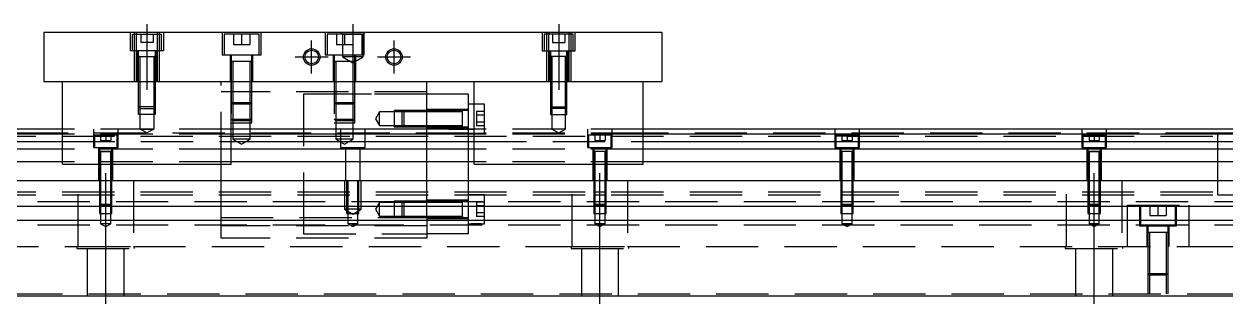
# Model space of a CAD drawing. Extents: x -11 to 722, y -259 to 77.
# Drawn here: x 180.2 to 472, y -220.8 to -152.8 of the extents above; entities that cross this region are included whole.
import ezdxf

# ---------------------------------------------------------------- set-up
doc = ezdxf.new("R2010")
doc.units = 0
doc.linetypes.add('CENTER', pattern=[50.8, 31.75, -6.35, 6.35, -6.35])
doc.linetypes.add('DASHED', pattern=[19.05, 12.7, -6.35])
doc.layers.get('0').update_dxf_attribs({"linetype": 'CONTINUOUS'})
doc.layers.add('CENTER', color=1, linetype='CENTER')

msp = doc.modelspace()

# ---------------------------------------------------------------- linework, layer by layer
at = {"color": 7, "linetype": 'CONTINUOUS'}
for p, q in [((185, -154.8), (335, -154.8)), ((185, -154.8), (185, -166.8)), ((335, -154.8), (335, -166.8)), ((185, -166.8), (335, -166.8)), ((189.5, -186.8), (189.5, -166.8)), ((230.5, -186.8), (230.5, -166.8)), ((278, -178.3), (278, -166.8)), ((289.5, -186.8), (289.5, -166.8)), ((330.5, -186.8), (330.5, -166.8)), ((288, -169.8), (278, -169.8)), ((288, -169.8), (288, -178.3)), ((289.5, -172.3), (288, -172.3)), ((189.5, -178.3), (0, -178.3)), ((189.5, -179.552272), (0, -179.552272)), ((289.5, -178.3), (230.5, -178.3)), ((289.5, -179.552272), (230.5, -179.552272)), ((520, -178.3), (330.5, -178.3)), ((520, -179.552272), (330.5, -179.552272)), ((382.75, -180.05), (377.25, -180.05)), ((470, -186.8), (470, -179.299994)), ((470, -194.300006), (470, -179.299994)), ((470, -190.8), (470, -180.05)), ((0, -181.32668), (189.5, -181.32668)), ((189.5, -183.223076), (0, -183.223076)), ((230.5, -181.32668), (289.5, -181.32668)), ((289.5, -183.223076), (230.5, -183.223076)), ((330.5, -181.32668), (520, -181.32668)), ((520, -183.223076), (330.5, -183.223076)), ((189.5, -186.277372), (0, -186.277372)), ((289.5, -186.277372), (230.5, -186.277372)), ((520, -186.277372), (330.5, -186.277372)), ((189.5, -186.8), (230.5, -186.8)), ((289.5, -186.8), (330.5, -186.8)), ((0, -190.8), (520, -190.8)), ((470, -193.55), (470, -190.8)), ((470, -194.300006), (470, -193.55)), ((520, -197.1), (0, -197.1)), ((520, -200.5), (0, -200.5)), ((0, -218.8), (520, -218.8))]:
    msp.add_line(p, q, dxfattribs=at)
at = {"color": 3, "linetype": 'DASHED'}
for p, q in [((206, -159.3), (206, -154.8)), ((206.5, -155.3), (213.5, -155.3)), ((206.5, -159.3), (206.5, -155.3)), ((207.000006, -155.3), (207.000006, -154.8)), ((207.000006, -159.3), (207.000006, -155.3)), ((207.5, -166.8), (207.5, -154.8)), ((208.5, -155.3), (208.5, -157.3)), ((210, -157.3), (208.5, -157.3)), ((210, -155.3), (210, -157.3)), ((211.5, -157.3), (210, -157.3)), ((211.5, -155.3), (211.5, -157.3)), ((212.5, -154.8), (212.5, -166.8)), ((212.999994, -154.8), (212.999994, -155.3)), ((212.999994, -155.3), (212.999994, -159.3)), ((213.5, -155.3), (213.5, -159.3)), ((214, -154.8), (214, -159.3)), ((228.25, -154.8), (228.25, -160.3)), ((237.25, -155.3), (228.75, -155.3)), ((228.75, -155.3), (228.75, -160.3)), ((231, -155.3), (231, -157.8)), ((233, -155.3), (233, -157.8)), ((235, -155.3), (235, -157.8)), ((237.25, -160.3), (237.25, -155.3)), ((237.75, -160.3), (237.75, -154.8)), ((253.25, -154.8), (253.25, -160.3)), ((262.25, -155.3), (253.75, -155.3)), ((253.75, -155.3), (253.75, -160.3)), ((256, -155.3), (256, -157.8)), ((257.5, -155.3), (257, -154.8)), ((257.5, -155.3), (257.5, -160.8)), ((257.5, -155.3), (262.5, -155.3)), ((258, -155.3), (258, -157.8)), ((260, -155.3), (260, -157.8)), ((262.25, -160.3), (262.25, -155.3)), ((262.5, -155.3), (263, -154.8)), ((262.5, -160.8), (262.5, -155.3)), ((262.75, -160.3), (262.75, -154.8)), ((306, -154.8), (306, -159.3)), ((313.5, -155.3), (306.5, -155.3)), ((306.5, -155.3), (306.5, -159.3)), ((307.000006, -154.8), (307.000006, -155.3)), ((307.000006, -155.3), (307.000006, -159.3)), ((307.5, -154.8), (307.5, -166.8)), ((308.5, -155.3), (308.5, -157.3)), ((308.5, -157.3), (310, -157.3)), ((310, -155.3), (310, -157.3)), ((310, -157.3), (311.5, -157.3)), ((311.5, -155.3), (311.5, -157.3)), ((312.5, -166.8), (312.5, -154.8)), ((312.999994, -155.3), (312.999994, -154.8)), ((312.999994, -159.3), (312.999994, -155.3)), ((313.5, -159.3), (313.5, -155.3)), ((314, -159.3), (314, -154.8)), ((214, -159.3), (206, -159.3)), ((207.000006, -166.8), (207.000006, -159.3)), ((207.75, -166.8), (207.75, -159.3)), ((208, -160.7), (208, -159.3)), ((212, -159.3), (212, -160.7)), ((212.25, -159.3), (212.25, -166.8)), ((212.999994, -159.3), (212.999994, -166.8)), ((228.25, -160.3), (237.75, -160.3)), ((230.25, -160.3), (230.25, -166.8)), ((230.5, -160.3), (230.5, -161.9)), ((231, -157.8), (233, -157.8)), ((233, -157.8), (235, -157.8)), ((235.5, -161.9), (235.5, -160.3)), ((235.75, -166.8), (235.75, -160.3)), ((253.25, -160.3), (262.75, -160.3)), ((255.25, -160.3), (255.25, -166.8)), ((255.5, -160.3), (255.5, -161.9)), ((256, -157.8), (258, -157.8)), ((258, -157.8), (260, -157.8)), ((260.5, -161.9), (260.5, -160.3)), ((260.75, -166.8), (260.75, -160.3)), ((306, -159.3), (314, -159.3)), ((307.000006, -159.3), (307.000006, -166.8)), ((307.75, -159.3), (307.75, -166.8)), ((308, -159.3), (308, -160.7)), ((312, -160.7), (312, -159.3)), ((312.25, -166.8), (312.25, -159.3)), ((312.999994, -166.8), (312.999994, -159.3)), ((207.999994, -160.7), (212.000006, -160.7)), ((207.999994, -160.7), (212.000006, -160.7)), ((207.999994, -160.7), (212.000006, -160.7)), ((207.999994, -160.7), (212.000006, -160.7)), ((208, -160.7), (208, -160.695)), ((208.216462, -160.7), (208, -160.7)), ((208, -160.7), (208.216668, -160.7)), ((208, -160.705), (208, -160.7)), ((208, -166.8), (208, -160.7)), ((208.216668, -160.7), (211.783292, -160.7)), ((208.35, -166.8), (208.35, -160.7)), ((211.65, -160.7), (211.65, -166.8)), ((211.783292, -160.7), (212, -160.7)), ((212, -160.7), (211.783538, -160.7)), ((212, -160.695), (212, -160.7)), ((212, -160.7), (212, -160.705)), ((212, -160.7), (212, -166.8)), ((235.500006, -161.9), (230.499994, -161.9)), ((235.500006, -161.9), (230.499994, -161.9)), ((230.5, -161.895), (230.5, -161.9)), ((230.5, -161.9), (230.757448, -161.9)), ((230.757468, -161.9), (230.5, -161.9)), ((230.5, -161.9), (230.500006, -176.8)), ((230.5, -161.9), (230.5, -161.905)), ((235.242552, -161.9), (230.757468, -161.9)), ((230.9, -161.9), (230.9, -166.8)), ((235.1, -166.8), (235.1, -161.9)), ((235.5, -161.9), (235.242552, -161.9)), ((235.242602, -161.9), (235.5, -161.9)), ((235.5, -161.9), (235.5, -161.895)), ((235.5, -166.8), (235.5, -161.9)), ((235.5, -161.905), (235.5, -161.9)), ((260.500006, -161.9), (255.499994, -161.9)), ((260.500006, -161.9), (255.499994, -161.9)), ((255.5, -161.895), (255.5, -161.9)), ((255.5, -161.9), (255.757448, -161.9)), ((255.757468, -161.9), (255.5, -161.9)), ((255.5, -161.9), (255.500006, -176.8)), ((255.5, -161.9), (255.5, -161.905)), ((260.242552, -161.9), (255.757468, -161.9)), ((255.9, -161.9), (255.9, -166.8)), ((262.5, -160.8), (257.5, -160.8)), ((257.5, -160.8), (260, -162.243376)), ((260, -162.243376), (262.5, -160.8)), ((260.1, -166.8), (260.1, -161.9)), ((260.5, -161.9), (260.242552, -161.9)), ((260.242602, -161.9), (260.5, -161.9)), ((260.5, -161.9), (260.5, -161.895)), ((260.5, -166.8), (260.5, -161.9)), ((260.5, -161.905), (260.5, -161.9)), ((312.000006, -160.7), (307.999994, -160.7)), ((312.000006, -160.7), (307.999994, -160.7)), ((312.000006, -160.7), (307.999994, -160.7)), ((312.000006, -160.7), (307.999994, -160.7)), ((308, -160.695), (308, -160.7)), ((308, -160.7), (308.216462, -160.7)), ((308.216708, -160.7), (308, -160.7)), ((308, -160.7), (308, -160.705)), ((308, -160.7), (308, -166.8)), ((311.783332, -160.7), (308.216708, -160.7)), ((308.35, -160.7), (308.35, -166.8)), ((311.65, -166.8), (311.65, -160.7)), ((312, -160.7), (311.783332, -160.7)), ((311.783538, -160.7), (312, -160.7)), ((312, -160.7), (312, -160.695)), ((312, -160.705), (312, -160.7)), ((312, -166.8), (312, -160.7)), ((208, -172.95), (208, -166.8)), ((208.000006, -172.950006), (208.000006, -166.8)), ((208.35, -173.3), (208.35, -166.8)), ((211.65, -166.8), (211.65, -173.3)), ((211.999994, -166.8), (211.999994, -172.950006)), ((212, -166.8), (212, -172.95)), ((228, -186.8), (228, -166.8)), ((230.9, -166.8), (230.9, -172.3)), ((235.1, -172.3), (235.1, -166.8)), ((235.499994, -171.900006), (235.499994, -166.8)), ((235.5, -171.9), (235.5, -166.8)), ((255.9, -166.8), (255.9, -172.3)), ((260.1, -172.3), (260.1, -166.8)), ((260.499994, -171.900006), (260.499994, -166.8)), ((260.5, -171.9), (260.5, -166.8)), ((308, -166.8), (308, -172.95)), ((308.000006, -166.8), (308.000006, -172.950006)), ((308.35, -166.8), (308.35, -173.3)), ((311.65, -173.3), (311.65, -166.8)), ((311.999994, -172.950006), (311.999994, -166.8)), ((312, -172.95), (312, -166.8)), ((278, -169.3), (228, -169.3)), ((230.5, -171.9), (235.5, -171.9)), ((230.5, -171.9), (230.9, -172.3)), ((235.1, -172.3), (235.5, -171.9)), ((235.499994, -176.8), (235.499994, -171.900006)), ((248, -169.8), (248, -200.5)), ((255.5, -169.8), (248, -169.8)), ((255.9, -169.8), (255.5, -169.8)), ((255.5, -171.9), (260.5, -171.9)), ((255.5, -171.9), (255.9, -172.3)), ((260.1, -169.8), (255.9, -169.8)), ((260.5, -169.8), (260.1, -169.8)), ((260.1, -172.3), (260.5, -171.9)), ((260.499994, -176.8), (260.499994, -171.900006)), ((264.5, -169.8), (260.5, -169.8)), ((278, -169.8), (264.5, -169.8)), ((212, -172.95), (208, -172.95)), ((208.35, -173.3), (208, -172.95)), ((208.000006, -174.8), (208.000006, -172.950006)), ((211.999994, -174.8), (208.000006, -174.8)), ((208.35, -173.3), (211.65, -173.3)), ((208.35, -174.8), (208.35, -173.3)), ((208.35, -178.3), (208.35, -174.8)), ((212, -172.95), (211.65, -173.3)), ((211.65, -173.3), (211.65, -174.8)), ((211.65, -174.8), (211.65, -178.3)), ((211.999994, -172.950006), (211.999994, -174.8)), ((235.1, -172.3), (230.9, -172.3)), ((230.9, -172.3), (230.9, -176.8)), ((235.1, -176.8), (235.1, -172.3)), ((260.1, -172.3), (255.9, -172.3)), ((255.9, -172.3), (255.9, -176.8)), ((260.1, -176.8), (260.1, -172.3)), ((266.5, -174.15), (265.547372, -175.8)), ((266.5, -177.45), (266.5, -174.15)), ((270, -174.15), (266.5, -174.15)), ((272.35, -173.800002), (270, -173.800006)), ((270, -173.800006), (270, -177.799994)), ((272, -174.15), (270, -174.15)), ((272.35, -173.8), (272, -174.15)), ((272, -177.45), (272, -174.15)), ((278, -174.15), (272, -174.15)), ((272.35, -173.8), (272.35, -177.8)), ((278, -173.8), (272.35, -173.8)), ((278, -173.800006), (272.35, -173.800002)), ((288, -173.55), (278, -173.55)), ((283.000006, -173.8), (278, -173.8)), ((283.000006, -174.15), (278, -174.15)), ((286.6, -173.8), (283.000006, -173.8)), ((286.6, -174.15), (283.000006, -174.15)), ((286.6, -173.8), (286.595, -173.8)), ((286.6, -174.8), (286.6, -173.799994)), ((286.6, -175.8), (286.6, -173.799994)), ((286.6, -177.800006), (286.6, -173.799994)), ((286.999994, -173.8), (286.6, -173.8)), ((286.605, -173.8), (286.6, -173.8)), ((286.6, -177.800006), (286.6, -174.8)), ((288, -173.8), (286.999994, -173.8)), ((292, -172.3), (289.5, -172.3)), ((290, -174.06795), (290, -174.933974)), ((292, -174.06795), (290, -174.06795)), ((292, -174.933974), (290, -174.933974)), ((290, -174.933974), (290, -176.666026)), ((292, -179.3), (292, -172.3)), ((308, -172.95), (312, -172.95)), ((308, -172.95), (308.35, -173.3)), ((308.000006, -172.950006), (308.000006, -174.8)), ((308.000006, -174.8), (311.999994, -174.8)), ((311.65, -173.3), (308.35, -173.3)), ((308.35, -173.3), (308.35, -174.8)), ((308.35, -174.8), (308.35, -178.3)), ((311.65, -173.3), (312, -172.95)), ((311.65, -174.8), (311.65, -173.3)), ((311.65, -178.3), (311.65, -174.8)), ((311.999994, -174.8), (311.999994, -172.950006)), ((230.5, -175.9), (235.5, -175.9)), ((230.5, -175.9), (230.9, -176.3)), ((230.500006, -176.8), (235.499994, -176.8)), ((235.1, -176.3), (230.9, -176.3)), ((230.9, -176.8), (230.9, -180.8)), ((235.1, -176.3), (235.5, -175.9)), ((235.1, -180.8), (235.1, -176.8)), ((255.5, -175.9), (260.5, -175.9)), ((255.5, -175.9), (255.9, -176.3)), ((255.500006, -176.8), (260.499994, -176.8)), ((260.1, -176.3), (255.9, -176.3)), ((255.9, -176.8), (255.9, -180.8)), ((260.1, -176.3), (260.5, -175.9)), ((260.1, -180.8), (260.1, -176.8)), ((265.547372, -175.8), (266.5, -177.45)), ((266.5, -177.45), (270, -177.45)), ((270, -177.45), (272, -177.45)), ((270, -177.799994), (272.35, -177.799998)), ((272, -177.45), (278, -177.45)), ((272, -177.45), (272.35, -177.8)), ((272, -177.45), (278, -177.45)), ((272.35, -177.799998), (278, -177.799994)), ((272.35, -177.8), (278, -177.799998)), ((278, -177.45), (286.6, -177.45)), ((278, -177.799998), (286.605, -177.8)), ((286.595, -177.8), (288, -177.8)), ((290, -176.666026), (290, -177.53205)), ((292, -176.666026), (290, -176.666026)), ((292, -177.53205), (290, -177.53205)), ((37, -180.05), (470.005, -180.05)), ((189.5, -179.3), (40.5, -179.3)), ((230.5, -178.3), (189.5, -178.3)), ((248, -179.3), (189.5, -179.3)), ((230.5, -179.552272), (189.5, -179.552272)), ((197, -178.3), (197, -182.8)), ((202.75, -179.8), (197.25, -179.8)), ((197.25, -179.8), (197.25, -182.8)), ((198.75, -179.8), (198.75, -181.1)), ((200, -179.8), (200, -181.1)), ((201.25, -179.8), (201.25, -181.1)), ((202.75, -182.8), (202.75, -179.8)), ((203, -182.8), (203, -178.3)), ((208.35, -178.3), (211.65, -178.3)), ((210, -179.252628), (208.35, -178.3)), ((211.65, -178.3), (210, -179.252628)), ((235.1, -180.8), (230.9, -180.8)), ((230.9, -180.8), (233, -182.012436)), ((233, -182.012436), (235.1, -180.8)), ((288, -179.3), (248, -179.3)), ((260.1, -180.8), (255.9, -180.8)), ((255.9, -180.8), (258, -182.012436)), ((257, -178.3), (257, -182.8)), ((258, -182.012436), (260.1, -180.8)), ((263, -182.8), (263, -178.3)), ((278, -178.05), (288, -178.05)), ((278, -190.8), (278, -178.3)), ((283.35, -178.3), (289.5, -178.3)), ((330.5, -178.3), (286.65, -178.3)), ((288, -178.3), (288, -190.8)), ((288, -179.3), (292, -179.3)), ((330.5, -179.552272), (289.5, -179.552272)), ((330.5, -179.3), (292, -179.3)), ((311.65, -178.3), (308.35, -178.3)), ((308.35, -178.3), (310, -179.252628)), ((310, -179.252628), (311.65, -178.3)), ((317, -178.3), (317, -182.8)), ((322.75, -179.8), (317.25, -179.8)), ((317.25, -179.8), (317.25, -182.8)), ((318.75, -179.8), (318.75, -181.1)), ((320, -179.8), (320, -181.1)), ((321.25, -179.8), (321.25, -181.1)), ((322.75, -182.8), (322.75, -179.8)), ((323, -182.8), (323, -178.3)), ((470.005, -179.3), (330.5, -179.3)), ((377, -178.3), (377, -182.8)), ((382.75, -179.8), (377.25, -179.8)), ((377.25, -179.8), (377.25, -182.8)), ((378.75, -179.8), (378.75, -181.1)), ((380, -179.8), (380, -181.1)), ((381.25, -179.8), (381.25, -181.1)), ((382.75, -182.8), (382.75, -179.8)), ((383, -182.8), (383, -178.3)), ((437, -178.3), (437, -182.8)), ((442.75, -179.8), (437.25, -179.8)), ((437.25, -179.8), (437.25, -182.8)), ((438.75, -179.8), (438.75, -181.1)), ((440, -179.8), (440, -181.1)), ((441.25, -179.8), (441.25, -181.1)), ((442.75, -182.8), (442.75, -179.8)), ((443, -182.8), (443, -178.3)), ((475, -179.3), (469.995, -179.3)), ((470, -179.3), (470, -179.849038)), ((470, -179.848872), (470, -179.3)), ((470, -186.599934), (470, -179.848872)), ((189.5, -181.32668), (230.5, -181.32668)), ((230.5, -183.223076), (189.5, -183.223076)), ((197, -182.8), (203, -182.8)), ((198.25, -182.8), (198.25, -190.8)), ((201.500006, -183.8), (198.499994, -183.8)), ((199.998804, -183.8), (198.499994, -183.8)), ((201.500006, -183.8), (198.499994, -183.8)), ((198.5, -182.8), (198.5, -183.8)), ((198.5, -183.795), (198.5, -183.8)), ((198.5, -183.8), (198.62467, -183.8)), ((198.624678, -183.8), (198.5, -183.8)), ((198.5, -183.8), (198.5, -190.8)), ((198.5, -183.8), (198.5, -183.805)), ((198.62467, -183.8), (201.375392, -183.8)), ((199.998804, -183.8), (198.624678, -183.8)), ((198.75, -181.1), (200, -181.1)), ((198.75, -183.8), (198.75, -190.8)), ((201.500006, -183.8), (199.998804, -183.8)), ((201.37533, -183.8), (199.998804, -183.8)), ((200, -181.1), (201.25, -181.1)), ((201.25, -190.8), (201.25, -183.8)), ((201.5, -183.8), (201.37533, -183.8)), ((201.375392, -183.8), (201.5, -183.8)), ((201.5, -183.8), (201.5, -182.8)), ((201.5, -183.8), (201.5, -183.795)), ((201.5, -190.8), (201.5, -183.8)), ((201.5, -183.805), (201.5, -183.8)), ((201.75, -190.8), (201.75, -182.8)), ((257, -182.8), (263, -182.8)), ((258.25, -182.8), (258.25, -190.8)), ((261.75, -190.8), (261.75, -182.8)), ((289.5, -181.32668), (330.5, -181.32668)), ((330.5, -183.223076), (289.5, -183.223076)), ((317, -182.8), (323, -182.8)), ((318.25, -182.8), (318.25, -190.8)), ((319.998804, -183.8), (318.499994, -183.8)), ((318.5, -182.8), (318.5, -183.8)), ((318.5, -183.795), (318.5, -183.8)), ((318.624678, -183.8), (318.5, -183.8)), ((318.5, -183.8), (318.5, -183.805)), ((318.5, -183.8), (318.5, -190.8)), ((319.998804, -183.8), (318.624678, -183.8)), ((318.75, -181.1), (320, -181.1)), ((318.75, -183.8), (318.75, -190.8)), ((321.500006, -183.8), (319.998804, -183.8)), ((321.37533, -183.8), (319.998804, -183.8)), ((320, -181.1), (321.25, -181.1)), ((321.25, -190.8), (321.25, -183.8)), ((321.5, -183.8), (321.37533, -183.8)), ((321.5, -183.8), (321.5, -182.8)), ((321.5, -183.8), (321.5, -183.795)), ((321.5, -183.805), (321.5, -183.8)), ((321.5, -190.8), (321.5, -183.8)), ((321.75, -190.8), (321.75, -182.8)), ((377, -182.8), (383, -182.8)), ((378.25, -182.8), (378.25, -190.8)), ((379.998804, -183.8), (378.499994, -183.8)), ((378.5, -182.8), (378.5, -183.8)), ((378.5, -183.795), (378.5, -183.8)), ((378.624678, -183.8), (378.5, -183.8)), ((378.5, -183.8), (378.5, -183.805)), ((378.5, -183.8), (378.5, -190.8)), ((379.998804, -183.8), (378.624678, -183.8)), ((378.75, -181.1), (380, -181.1)), ((378.75, -183.8), (378.75, -190.8)), ((381.500006, -183.8), (379.998804, -183.8)), ((381.37533, -183.8), (379.998804, -183.8)), ((380, -181.1), (381.25, -181.1)), ((381.25, -190.8), (381.25, -183.8)), ((381.5, -183.8), (381.37533, -183.8)), ((381.5, -183.8), (381.5, -182.8)), ((381.5, -183.8), (381.5, -183.795)), ((381.5, -183.805), (381.5, -183.8)), ((381.5, -190.8), (381.5, -183.8)), ((381.75, -190.8), (381.75, -182.8)), ((437, -182.8), (443, -182.8)), ((438.25, -182.8), (438.25, -190.8)), ((441.500006, -183.8), (438.499994, -183.8)), ((439.998804, -183.8), (438.499994, -183.8)), ((441.500006, -183.8), (438.499994, -183.8)), ((438.5, -182.8), (438.5, -183.8)), ((438.5, -183.795), (438.5, -183.8)), ((438.5, -183.8), (438.62467, -183.8)), ((438.624678, -183.8), (438.5, -183.8)), ((438.5, -183.8), (438.5, -183.805)), ((438.5, -183.8), (438.5, -190.8)), ((438.62467, -183.8), (441.375392, -183.8)), ((439.998804, -183.8), (438.624678, -183.8)), ((438.75, -181.1), (440, -181.1)), ((438.75, -183.8), (438.75, -190.8)), ((441.500006, -183.8), (439.998804, -183.8)), ((441.37533, -183.8), (439.998804, -183.8)), ((440, -181.1), (441.25, -181.1)), ((441.25, -190.8), (441.25, -183.8)), ((441.5, -183.8), (441.37533, -183.8)), ((441.375392, -183.8), (441.5, -183.8)), ((441.5, -183.8), (441.5, -182.8)), ((441.5, -183.8), (441.5, -183.795)), ((441.5, -183.805), (441.5, -183.8)), ((441.5, -190.8), (441.5, -183.8)), ((441.75, -190.8), (441.75, -182.8)), ((230.5, -186.277372), (189.5, -186.277372)), ((330.5, -186.277372), (289.5, -186.277372)), ((470, -190.80023), (470, -186.599934)), ((228, -190.8), (228, -186.8)), ((193.291796, -206.8), (193.291796, -190.8)), ((198.5, -190.8), (198.5, -196.55)), ((198.500006, -190.8), (198.500002, -196.55)), ((198.75, -190.8), (198.75, -196.8)), ((201.25, -196.8), (201.25, -190.8)), ((201.499998, -196.55), (201.499994, -190.8)), ((201.5, -196.55), (201.5, -190.8)), ((206.708204, -190.8), (206.708204, -206.8)), ((228, -197.1), (228, -190.8)), ((258, -190.8), (258, -197.8)), ((258.500006, -190.8), (258.500006, -197.1)), ((258.75, -190.8), (258.75, -198.8)), ((261.25, -198.8), (261.25, -190.8)), ((261.499994, -197.1), (261.499994, -190.8)), ((262, -197.8), (262, -190.8)), ((278, -197.1), (278, -190.8)), ((288, -190.8), (288, -197.1)), ((313.291796, -206.8), (313.291796, -190.8)), ((318.5, -190.8), (318.5, -196.55)), ((318.500006, -190.8), (318.500002, -196.55)), ((318.75, -190.8), (318.75, -196.8)), ((321.25, -196.8), (321.25, -190.8)), ((321.499998, -196.55), (321.499994, -190.8)), ((321.5, -196.55), (321.5, -190.8)), ((326.708204, -190.8), (326.708204, -206.8)), ((378.5, -190.8), (378.5, -196.55)), ((378.500006, -190.8), (378.500002, -196.55)), ((378.75, -190.8), (378.75, -196.8)), ((381.25, -196.8), (381.25, -190.8)), ((381.499998, -196.55), (381.499994, -190.8)), ((381.5, -196.55), (381.5, -190.8)), ((433.291796, -206.8), (433.291796, -190.8)), ((438.5, -190.8), (438.5, -196.55)), ((438.500006, -190.8), (438.500002, -196.55)), ((438.75, -190.8), (438.75, -196.8)), ((441.25, -196.8), (441.25, -190.8)), ((441.499998, -196.55), (441.499994, -190.8)), ((441.5, -196.55), (441.5, -190.8)), ((446.708204, -190.8), (446.708204, -206.8)), ((470, -193.750962), (470, -190.80023)), ((37, -193.55), (470.005, -193.55)), ((37, -194.3), (470.005, -194.3)), ((228, -194.3), (228.500006, -194.3)), ((288.500006, -194.3), (288, -194.3)), ((291.499994, -194.3), (288.500006, -194.3)), ((292, -194.3), (291.499994, -194.3)), ((292, -197.1), (292, -194.3)), ((318.5, -193.55), (318.75, -193.55)), ((318.5, -194.3), (318.75, -194.3)), ((318.75, -193.55), (321.25, -193.55)), ((318.75, -194.3), (321.25, -194.3)), ((321.25, -193.55), (321.5, -193.55)), ((321.25, -194.3), (321.5, -194.3)), ((378.5, -193.55), (378.75, -193.55)), ((378.5, -194.3), (378.75, -194.3)), ((378.75, -193.55), (381.25, -193.55)), ((378.75, -194.3), (381.25, -194.3)), ((381.25, -193.55), (381.5, -193.55)), ((381.25, -194.3), (381.5, -194.3)), ((469.995, -194.3), (470, -194.3)), ((470, -194.299332), (470, -193.750962)), ((470, -194.3), (470, -194.299332)), ((470, -194.3), (470.005, -194.3)), ((470, -194.3), (475, -194.3)), ((520, -195.95), (0, -195.95)), ((198.5, -196.55), (201.5, -196.55)), ((198.5, -196.55), (198.75, -196.8)), ((198.500002, -196.55), (198.500006, -197.1)), ((198.500006, -197.1), (198.500006, -198.8)), ((201.25, -196.8), (198.75, -196.8)), ((198.75, -196.8), (198.75, -198.8)), ((201.25, -196.8), (201.5, -196.55)), ((201.25, -198.8), (201.25, -196.8)), ((201.499994, -197.1), (201.499998, -196.55)), ((201.499994, -198.8), (201.499994, -197.1)), ((228, -199.8), (228, -197.1)), ((262, -197.8), (258, -197.8)), ((258, -197.8), (260, -198.9547)), ((258.500006, -197.1), (258.500006, -198.8)), ((260, -198.9547), (262, -197.8)), ((261.499994, -198.8), (261.499994, -197.1)), ((266.5, -196.15), (265.547372, -197.8)), ((265.547372, -197.8), (266.5, -199.45)), ((266.5, -199.45), (266.5, -196.15)), ((270, -196.15), (266.5, -196.15)), ((272.35, -195.800002), (270, -195.800006)), ((270, -195.800006), (270, -199.799994)), ((272, -196.15), (270, -196.15)), ((272.35, -195.8), (272, -196.15)), ((272, -199.45), (272, -196.15)), ((278, -196.15), (272, -196.15)), ((272.35, -195.8), (272.35, -199.8)), ((278, -195.8), (272.35, -195.8)), ((278, -195.800006), (272.35, -195.800002)), ((288, -195.55), (278, -195.55)), ((286.6, -195.8), (278, -195.8)), ((286.6, -196.15), (278, -196.15)), ((278, -199.8), (278, -197.1)), ((286.6, -195.8), (286.595, -195.8)), ((286.6, -197.1), (286.6, -195.799994)), ((286.6, -197.8), (286.6, -195.799994)), ((286.6, -199.800006), (286.6, -195.799994)), ((286.6, -195.8), (286.6, -196.016668)), ((286.6, -196.016708), (286.6, -195.8)), ((286.605, -195.8), (286.6, -195.8)), ((288, -195.8), (286.6, -195.8)), ((286.6, -197.099824), (286.6, -196.016708)), ((286.6, -197.59999), (286.6, -197.099824)), ((286.6, -197.659954), (286.6, -197.1)), ((286.6, -198.00001), (286.6, -197.59999)), ((286.6, -197.940046), (286.6, -197.659954)), ((286.6, -199.79932), (286.6, -197.940046)), ((286.6, -199.583332), (286.6, -198.00001)), ((288, -197.1), (288, -200.5)), ((290, -196.06795), (290, -196.933974)), ((292, -196.06795), (290, -196.06795)), ((290, -196.933974), (290, -198.666026)), ((292, -196.933974), (290, -196.933974)), ((292, -200.5), (292, -197.1)), ((318.5, -196.55), (321.5, -196.55)), ((318.5, -196.55), (318.75, -196.8)), ((318.500002, -196.55), (318.500006, -197.1)), ((318.500006, -197.1), (318.500006, -198.8)), ((321.25, -196.8), (318.75, -196.8)), ((318.75, -196.8), (318.75, -198.8)), ((321.25, -196.8), (321.5, -196.55)), ((321.25, -198.8), (321.25, -196.8)), ((321.499994, -197.1), (321.499998, -196.55)), ((321.499994, -198.8), (321.499994, -197.1)), ((378.5, -196.55), (381.5, -196.55)), ((378.5, -196.55), (378.75, -196.8)), ((378.500002, -196.55), (378.500006, -197.1)), ((378.500006, -197.1), (378.500006, -198.8)), ((381.25, -196.8), (378.75, -196.8)), ((378.75, -196.8), (378.75, -198.8)), ((381.25, -196.8), (381.5, -196.55)), ((381.25, -198.8), (381.25, -196.8)), ((381.499994, -197.1), (381.499998, -196.55)), ((381.499994, -198.8), (381.499994, -197.1)), ((438.5, -196.55), (441.5, -196.55)), ((438.5, -196.55), (438.75, -196.8)), ((438.500002, -196.55), (438.500006, -197.1)), ((438.500006, -197.1), (438.500006, -198.8)), ((441.25, -196.8), (438.75, -196.8)), ((438.75, -196.8), (438.75, -198.8)), ((441.25, -196.8), (441.5, -196.55)), ((441.25, -198.8), (441.25, -196.8)), ((441.499994, -197.1), (441.499998, -196.55)), ((441.499994, -198.8), (441.499994, -197.1)), ((448, -196.8), (448, -197.1)), ((448, -196.8), (463, -196.8)), ((448, -197.1), (448, -200.5)), ((451, -196.8), (451, -201.8)), ((451.25, -196.8), (451.25, -197.1)), ((451.25, -197.1), (451.25, -200.5)), ((453.5, -196.8), (453.5, -199.3)), ((455.5, -196.8), (455.5, -199.3)), ((457.5, -196.8), (457.5, -199.3)), ((459.75, -197.1), (459.75, -196.8)), ((459.75, -200.5), (459.75, -197.1)), ((460, -201.8), (460, -196.8)), ((463, -196.8), (463, -197.1)), ((463, -197.1), (463, -200.5)), ((198.500006, -198.8), (201.499994, -198.8)), ((198.75, -198.8), (198.75, -201.3)), ((201.25, -201.3), (198.75, -201.3)), ((198.75, -201.3), (200, -202.021688)), ((200, -202.021688), (201.25, -201.3)), ((201.25, -201.3), (201.25, -198.8)), ((228, -199.8), (278, -199.8)), ((228, -200.5), (228, -199.8)), ((228, -204.8), (228, -200.5)), ((248, -200.5), (248, -203.8)), ((258.500006, -198.8), (261.499994, -198.8)), ((258.75, -198.8), (258.75, -201.3)), ((261.25, -201.3), (258.75, -201.3)), ((258.75, -201.3), (260, -202.021688)), ((260, -202.021688), (261.25, -201.3)), ((261.25, -201.3), (261.25, -198.8)), ((266.5, -199.45), (270, -199.45)), ((270, -199.45), (272, -199.45)), ((272, -199.45), (278, -199.45)), ((272, -199.45), (272.35, -199.8)), ((278, -199.45), (286.6, -199.45)), ((278, -199.8), (278, -200.5)), ((278, -199.8), (286.6, -199.8)), ((278, -200.05), (288, -200.05)), ((278, -200.5), (278, -204.8)), ((286.595, -199.8), (286.6, -199.8)), ((286.6, -199.583292), (286.6, -199.8)), ((286.6, -199.8), (286.6, -199.583332)), ((286.6, -199.800006), (286.6, -199.79932)), ((286.6, -199.8), (286.605, -199.8)), ((286.6, -199.8), (288, -199.8)), ((288, -200.5), (288, -203.8)), ((288, -201.3), (288.75, -201.3)), ((291.25, -201.3), (288.75, -201.3)), ((292, -198.666026), (290, -198.666026)), ((290, -198.666026), (290, -199.53205)), ((292, -199.53205), (290, -199.53205)), ((291.25, -201.3), (292, -201.3)), ((292, -201.3), (292, -200.5)), ((318.500006, -198.8), (321.499994, -198.8)), ((318.75, -198.8), (318.75, -201.3)), ((321.25, -201.3), (318.75, -201.3)), ((318.75, -201.3), (320, -202.021688)), ((320, -202.021688), (321.25, -201.3)), ((321.25, -201.3), (321.25, -198.8)), ((378.500006, -198.8), (381.499994, -198.8)), ((378.75, -198.8), (378.75, -201.3)), ((381.25, -201.3), (378.75, -201.3)), ((378.75, -201.3), (380, -202.021688)), ((380, -202.021688), (381.25, -201.3)), ((381.25, -201.3), (381.25, -198.8)), ((438.500006, -198.8), (441.499994, -198.8)), ((438.75, -198.8), (438.75, -201.3)), ((441.25, -201.3), (438.75, -201.3)), ((438.75, -201.3), (440, -202.021688)), ((440, -202.021688), (441.25, -201.3)), ((441.25, -201.3), (441.25, -198.8)), ((448, -200.5), (448, -206.8)), ((451.25, -200.5), (451.25, -201.8)), ((453.5, -199.3), (455.5, -199.3)), ((455.5, -199.3), (457.5, -199.3)), ((459.75, -201.8), (459.75, -200.5)), ((463, -200.5), (463, -206.8)), ((520, -201.65), (0, -201.65)), ((278, -201.808332), (228, -201.808332)), ((248, -203.8), (278, -203.8)), ((288, -203.8), (278, -203.8)), ((451, -201.8), (460, -201.8)), ((452.75, -201.8), (452.75, -206.8)), ((458.000006, -203.4), (452.999994, -203.4)), ((458.000006, -203.4), (452.999994, -203.4)), ((453, -201.8), (453, -203.4)), ((453, -203.395), (453, -203.4)), ((453.257468, -203.4), (453, -203.4)), ((453, -203.4), (453, -203.405)), ((453, -203.4), (453, -206.8)), ((457.742552, -203.4), (453.257468, -203.4)), ((453.4, -203.4), (453.4, -206.8)), ((457.6, -206.8), (457.6, -203.4)), ((458, -203.4), (457.742552, -203.4)), ((458, -203.4), (458, -201.8)), ((458, -203.4), (458, -203.395)), ((458, -203.405), (458, -203.4)), ((458, -206.8), (458, -203.4)), ((458.25, -206.8), (458.25, -201.8)), ((56.708204, -206.8), (193.291796, -206.8)), ((193, -206.8), (193, -207.3)), ((193.291796, -206.8), (206.708204, -206.8)), ((206.708204, -206.8), (313.291796, -206.8)), ((207, -207.3), (207, -206.8)), ((278, -204.8), (228, -204.8)), ((313, -206.8), (313, -207.3)), ((313.291796, -206.8), (326.708204, -206.8)), ((326.708204, -206.8), (463.291796, -206.8)), ((327, -207.3), (327, -206.8)), ((433, -206.8), (433, -207.3)), ((447, -207.3), (447, -206.8)), ((453, -206.8), (453, -213.4)), ((453.000006, -206.8), (453.000006, -213.400006)), ((453.4, -206.8), (453.4, -213.8)), ((457.6, -213.8), (457.6, -206.8)), ((457.999994, -213.400006), (457.999994, -206.8)), ((458, -213.4), (458, -206.8)), ((463.291796, -206.8), (476.708204, -206.8)), ((193, -207.3), (207, -207.3)), ((195.5, -207.3), (195.5, -218.8)), ((204.5, -218.8), (204.5, -207.3)), ((313, -207.3), (327, -207.3)), ((315.5, -207.3), (315.5, -218.8)), ((324.5, -218.8), (324.5, -207.3)), ((433, -207.3), (447, -207.3)), ((435.5, -207.3), (435.5, -218.8)), ((444.5, -218.8), (444.5, -207.3)), ((453, -213.4), (458, -213.4)), ((453, -213.4), (453.4, -213.8)), ((453.000006, -213.400006), (453.000006, -218.3)), ((457.6, -213.8), (453.4, -213.8)), ((453.4, -213.8), (453.4, -218.3)), ((457.6, -213.8), (458, -213.4)), ((457.6, -218.3), (457.6, -213.8)), ((457.999994, -218.3), (457.999994, -213.400006)), ((62.499994, -218.3), (520, -218.3))]:
    msp.add_line(p, q, dxfattribs=at)
at = {"color": 3, "linetype": 'CONTINUOUS'}
for centre in [(250, -160.8), (270, -160.8)]:
    msp.add_circle(centre, 2, dxfattribs=at)
at = {"color": 7, "linetype": 'CONTINUOUS'}
for centre in [(250, -160.8), (270, -160.8)]:
    msp.add_circle(centre, 1.65, dxfattribs=at)
at = {"layer": 'CENTER', "color": 1, "linetype": 'CENTER'}
for p, q in [((210, -152.8), (210, -168.8)), ((260, -152.8), (260, -164.243376)), ((310, -152.8), (310, -168.8)), ((250, -164.8), (250, -156.8)), ((270, -164.8), (270, -156.8)), ((246, -160.8), (254, -160.8)), ((266, -160.8), (274, -160.8)), ((200, -220.8), (200, -188.8)), ((320, -220.8), (320, -188.8)), ((440, -220.8), (440, -188.8))]:
    msp.add_line(p, q, dxfattribs=at)

doc.saveas('drawing.dxf')
